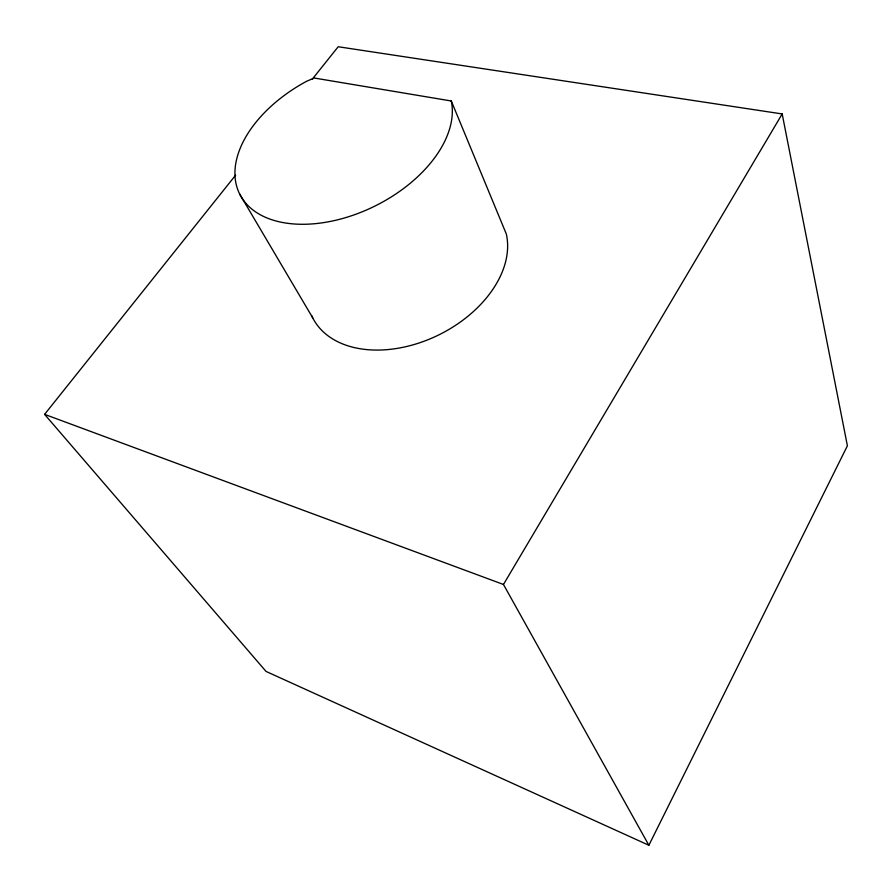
<?xml version="1.0" encoding="UTF-8"?>
<svg xmlns="http://www.w3.org/2000/svg" width="892" height="892" viewBox="0 0 892 892"><rect width="100%" height="100%" fill="white"/><g stroke="black" fill="none" stroke-linecap="round" stroke-linejoin="round"><path stroke-width="1.34" d="M235.689 175.077L44.6 414.356L266.05 671.431L648.874 845.259L847.4 445.799L782.184 113.942L338.191 46.741L312.133 79.366M648.874 845.259L503.467 584.483L782.184 113.942M451.285 100.986L314.285 78.028L306.759 81.194A116.172 71.126 -26.5 0 0 239.067 192.784A116.172 71.126 -26.5 0 0 366.055 210.178A116.172 71.126 -26.5 0 0 451.285 100.986L506.299 233.96A106.025 71.806 -26.5 0 1 430.145 338.837A106.025 71.806 -26.5 0 1 311.598 315.456M44.6 414.356L503.467 584.483M239.647 194.021L312.735 317.864"/></g></svg>
